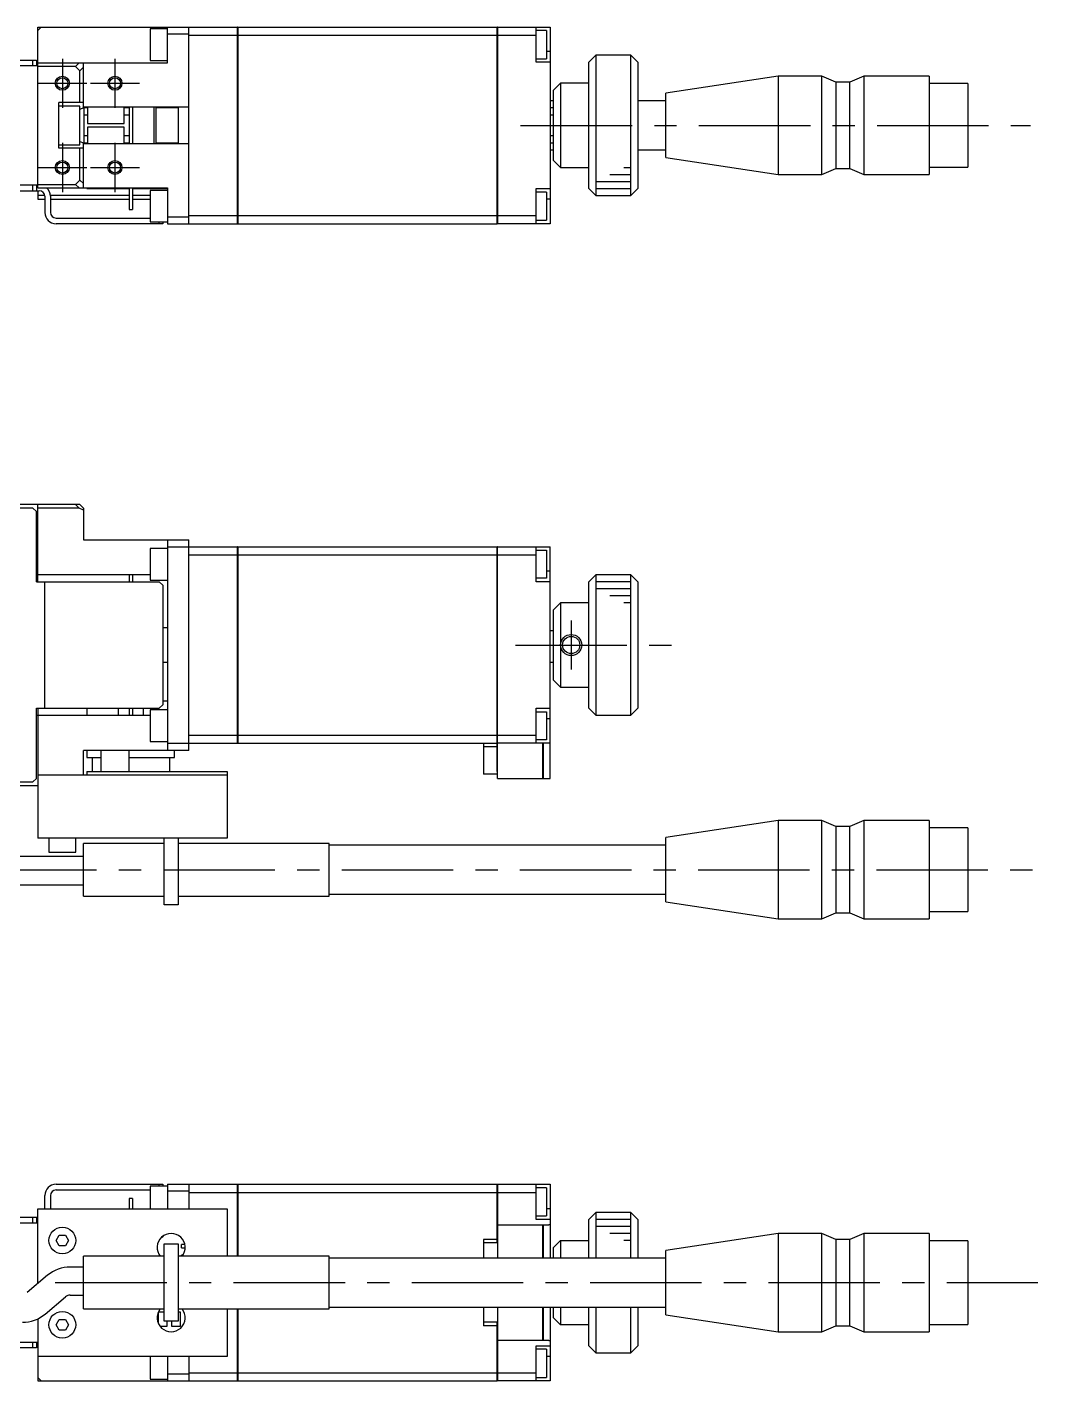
# Model space of a CAD drawing. Extents: x 0 to 586, y -8 to 203.
# Drawn here: x 144 to 288, y 10 to 202.8 of the extents above; entities that cross this region are included whole.
import ezdxf

# ---------------------------------------------------------------- set-up
doc = ezdxf.new("R2010")
doc.units = 0
doc.header["$LTSCALE"] = 0.5
doc.linetypes.add('CENTER', pattern=[50.8, 31.75, -6.35, 6.35, -6.35])
for name, color, linetype in [('MSM_CENTER', 1, 'CENTER'), ('MSM_CONTINUOUS', 7, 'CONTINUOUS'), ('MSM_NARROW', 5, 'CONTINUOUS')]:
    doc.layers.add(name, color=color, linetype=linetype)

msp = doc.modelspace()

# ---------------------------------------------------------------- linework, layer by layer
at = {"layer": 'MSM_CENTER'}
for p, q in [((149, 198.3), (149, 191.3)), ((156.5, 198.3), (156.5, 191.3)), ((145.5, 194.8), (152.5, 194.8)), ((153, 194.8), (160, 194.8)), ((214.3, 188.8), (286.95, 188.8)), ((149, 186.3), (149, 179.3)), ((156.5, 186.3), (156.5, 179.3)), ((145.5, 182.8), (152.5, 182.8)), ((153, 182.8), (160, 182.8)), ((221.5, 118.3), (221.5, 111.3)), ((213.55, 114.8), (238, 114.8)), ((138, 82.8), (288, 82.8)), ((148, 24), (288, 24))]:
    msp.add_line(p, q, dxfattribs=at)
at = {"layer": 'MSM_CONTINUOUS'}
for p, q in [((145.5, 202.3), (146, 202.8)), ((145.5, 202.8), (173.95, 202.8)), ((145.5, 179.9), (145.5, 202.8)), ((161.5, 202.55), (161.5, 198.05)), ((164, 202.55), (161.5, 202.55)), ((164, 197.7), (164, 202.8)), ((167, 174.8), (167, 202.8)), ((173.95, 174.8), (173.95, 202.8)), ((174, 202.79), (173.95, 202.79)), ((174, 202.8), (210.95, 202.8)), ((174, 202.8), (174, 174.8)), ((210.95, 174.8), (210.95, 202.8)), ((211, 202.79), (210.95, 202.79)), ((211, 202.8), (218.5, 202.8)), ((211, 202.8), (211, 174.8)), ((216.5, 197.8), (216.5, 202.8)), ((218.5, 202.8), (218.5, 174.8)), ((167, 201.8), (164, 201.8)), ((167, 201.65), (173.95, 201.65)), ((174, 201.64), (173.95, 201.64)), ((174, 201.65), (210.95, 201.65)), ((211, 201.64), (210.95, 201.64)), ((211, 201.65), (216.5, 201.65)), ((218, 202.3), (216.5, 202.3)), ((218, 202.3), (218, 198.3)), ((218.5, 199.3), (218, 199.3)), ((225, 198.8), (224, 197.8)), ((225, 198.8), (225, 178.8)), ((230, 198.8), (225, 198.8)), ((230, 178.8), (230, 198.8)), ((231, 197.8), (230, 198.8)), ((145.5, 197.3), (130, 197.3)), ((130.3, 198.1), (145.3, 198.1)), ((144.8, 197.3), (144.8, 198.1)), ((145.3, 198.1), (145.3, 197.3)), ((145.5, 197.7), (164, 197.7)), ((150.89, 197.2), (145.5, 197.2)), ((150.89, 197.2), (151.39, 197.7)), ((151.5, 196.59), (150.89, 197.2)), ((152, 197.09), (151.5, 196.59)), ((152, 191.29), (152, 197.7)), ((161.5, 198.05), (164, 198.05)), ((216.5, 198.3), (218, 198.3)), ((218.5, 197.8), (216.5, 197.8)), ((224, 179.8), (224, 197.8)), ((231, 197.8), (231, 179.8)), ((151.5, 192.05), (151.5, 196.59)), ((219, 193.8), (220, 194.8)), ((224, 194.8), (220, 194.8)), ((220, 194.8), (220, 182.8)), ((251, 195.8), (235, 193.37)), ((251, 195.8), (251, 181.8)), ((257.2, 195.8), (251, 195.8)), ((257.2, 181.8), (257.2, 195.8)), ((259.2, 194.95), (257.2, 195.8)), ((259.2, 194.95), (259.2, 182.65)), ((261.2, 194.95), (259.2, 194.95)), ((263.2, 195.8), (261.2, 194.95)), ((261.2, 182.65), (261.2, 194.95)), ((263.2, 195.8), (263.2, 181.8)), ((272.5, 195.8), (263.2, 195.8)), ((272.5, 195.8), (272.5, 181.8)), ((278, 194.75), (272.5, 194.75)), ((278, 194.75), (278, 182.85)), ((219, 183.8), (219, 193.8)), ((235, 184.23), (235, 193.37)), ((148.5, 185.55), (148.5, 192.05)), ((152, 192.05), (148.5, 192.05)), ((151.5, 191.55), (148.5, 191.55)), ((151.5, 186.05), (151.5, 191.55)), ((152, 191.29), (151.5, 191.08)), ((167, 191.4), (152, 191.4)), ((152.1, 186.2), (152.1, 191.4)), ((152.6, 191.3), (152.1, 191.3)), ((152.5, 191.4), (152.5, 191.3)), ((152.6, 191.4), (152.6, 189.05)), ((157.8, 189.05), (157.8, 191.4)), ((158.5, 191.3), (157.8, 191.3)), ((158.5, 191.4), (158.5, 186.2)), ((159, 191.4), (159, 186.2)), ((162.1, 186.2), (162.1, 191.4)), ((162.3, 191.4), (162.3, 186.2)), ((165.5, 191.3), (162.3, 191.3)), ((165.5, 191.4), (165.5, 186.2)), ((219, 192.3), (218.5, 192.3)), ((219, 191.3), (218.5, 191.3)), ((235, 192.3), (231, 192.3)), ((152.1, 190.3), (152.6, 190.3)), ((152.6, 189.05), (157.8, 189.05)), ((157.8, 190.3), (158.5, 190.3)), ((218.5, 190.3), (219, 190.3)), ((152.6, 187.3), (152.1, 187.3)), ((152.6, 188.55), (152.6, 186.2)), ((157.8, 188.55), (152.6, 188.55)), ((157.8, 186.2), (157.8, 188.55)), ((158.5, 187.3), (157.8, 187.3)), ((219, 187.3), (218.5, 187.3)), ((148.5, 186.05), (151.5, 186.05)), ((152, 185.55), (148.5, 185.55)), ((151.5, 186.52), (152, 186.31)), ((151.5, 181.01), (151.5, 185.55)), ((152, 179.9), (152, 186.31)), ((152, 186.2), (167, 186.2)), ((152.1, 186.3), (152.6, 186.3)), ((152.5, 186.3), (152.5, 186.2)), ((157.8, 186.3), (158.5, 186.3)), ((162.3, 186.3), (165.5, 186.3)), ((218.5, 186.3), (219, 186.3)), ((218.5, 185.3), (219, 185.3)), ((231, 185.3), (235, 185.3)), ((220, 182.8), (219, 183.8)), ((235, 184.23), (251, 181.8)), ((220, 182.8), (224, 182.8)), ((251, 181.8), (257.2, 181.8)), ((257.2, 181.8), (259.2, 182.65)), ((259.2, 182.65), (261.2, 182.65)), ((261.2, 182.65), (263.2, 181.8)), ((263.2, 181.8), (272.5, 181.8)), ((272.5, 182.85), (278, 182.85)), ((145.5, 180.3), (130, 180.3)), ((130.3, 179.5), (145.7, 179.5)), ((144.8, 179.5), (144.8, 180.3)), ((145.3, 180.3), (145.3, 179.5)), ((145.5, 180.4), (150.89, 180.4)), ((145.5, 179.9), (164, 179.9)), ((145.5, 179.5), (145.5, 178.3)), ((150.89, 180.4), (151.5, 181.01)), ((151.39, 179.9), (150.89, 180.4)), ((151.5, 181.01), (152, 180.51)), ((152.5, 179.9), (152.5, 179.8)), ((152.5, 179.8), (158.5, 179.8)), ((158.5, 179.9), (158.5, 176.8)), ((159, 179.9), (159, 176.8)), ((159, 179.8), (164, 179.8)), ((161.5, 179.55), (161.5, 175.05)), ((164, 179.55), (161.5, 179.55)), ((164, 179.9), (164, 174.8)), ((216.5, 179.8), (218.5, 179.8)), ((216.5, 174.8), (216.5, 179.8)), ((224, 179.8), (225, 178.8)), ((230, 178.8), (231, 179.8)), ((146.49, 178.8), (145.5, 178.8)), ((145.5, 178.3), (146.5, 178.3)), ((146.5, 178.7), (146.5, 176.4)), ((158.5, 178.8), (147.3, 178.8)), ((147.3, 178.7), (147.3, 176.4)), ((147.3, 178.3), (158.5, 178.3)), ((161.5, 178.8), (159, 178.8)), ((159, 178.3), (161.5, 178.3)), ((218, 179.3), (216.5, 179.3)), ((218, 179.3), (218, 175.3)), ((218.5, 178.3), (218, 178.3)), ((225, 178.8), (230, 178.8)), ((148.1, 175.6), (161.5, 175.6)), ((158.5, 176.8), (159, 176.8)), ((164, 175.8), (167, 175.8)), ((167, 175.95), (173.95, 175.95)), ((174, 175.96), (173.95, 175.96)), ((174, 175.95), (210.95, 175.95)), ((211, 175.96), (210.95, 175.96)), ((211, 175.95), (216.5, 175.95)), ((163.3, 174.8), (148.1, 174.8)), ((161.5, 175.05), (164, 175.05)), ((162.8, 174.8), (162.8, 175.05)), ((163.3, 175.05), (163.3, 174.8)), ((164, 174.8), (173.95, 174.8)), ((174, 174.81), (173.95, 174.81)), ((174, 174.8), (210.95, 174.8)), ((211, 174.81), (210.95, 174.81)), ((218.5, 174.8), (211, 174.8)), ((216.5, 175.3), (218, 175.3)), ((151.5, 134.8), (108, 134.8)), ((144.8, 134.3), (130.8, 134.3)), ((145.3, 133.8), (144.8, 134.3)), ((145.3, 123.8), (145.3, 133.8)), ((145.5, 123.8), (145.5, 134.8)), ((151.39, 134.3), (145.5, 134.3)), ((151.39, 134.3), (150.89, 134.8)), ((152, 133.99), (151.39, 134.3)), ((151.5, 134.8), (152, 134.3)), ((152, 134.3), (152, 129.8)), ((152, 129.8), (167, 129.8)), ((164, 129.8), (164, 99.8)), ((167, 99.8), (167, 129.8)), ((161.5, 128.55), (161.5, 124.05)), ((164, 128.55), (161.5, 128.55)), ((164, 128.8), (173.95, 128.8)), ((167, 127.65), (173.95, 127.65)), ((173.95, 100.8), (173.95, 128.8)), ((174, 128.79), (173.95, 128.79)), ((174, 127.64), (173.95, 127.64)), ((174, 128.8), (210.95, 128.8)), ((174, 128.8), (174, 100.8)), ((174, 127.65), (210.95, 127.65)), ((210.95, 96.8), (210.95, 128.8)), ((211, 128.79), (210.95, 128.79)), ((211, 127.64), (210.95, 127.64)), ((211, 95.8), (211, 128.8)), ((211, 128.8), (218.5, 128.8)), ((211, 127.65), (216.5, 127.65)), ((216.5, 123.8), (216.5, 128.8)), ((216.5, 128.3), (218, 128.3)), ((218, 128.3), (218, 124.3)), ((218.5, 95.8), (218.5, 128.8)), ((161.5, 124.8), (145.3, 124.8)), ((145.3, 123.8), (162.8, 123.8)), ((146.5, 105.8), (146.5, 123.8)), ((158.5, 124.8), (158.5, 123.8)), ((159, 124.8), (159, 123.8)), ((161.5, 124.05), (164, 124.05)), ((163.3, 123.3), (162.8, 123.8)), ((218, 124.3), (216.5, 124.3)), ((218.5, 123.8), (216.5, 123.8)), ((218.5, 125.3), (218, 125.3)), ((225, 124.8), (224, 123.8)), ((224, 105.8), (224, 123.8)), ((225, 124.8), (225, 104.8)), ((230, 124.8), (225, 124.8)), ((230, 104.8), (230, 124.8)), ((231, 123.8), (230, 124.8)), ((231, 123.8), (231, 105.8)), ((163.3, 123.3), (163.3, 106.3)), ((219, 119.8), (220, 120.8)), ((219, 109.8), (219, 119.8)), ((224, 120.8), (220, 120.8)), ((220, 120.8), (220, 108.8)), ((163.3, 117.3), (164, 117.3)), ((219, 116.8), (218.5, 116.8)), ((164, 112.3), (163.3, 112.3)), ((219, 112.3), (218.5, 112.3)), ((220, 108.8), (219, 109.8)), ((220, 108.8), (224, 108.8)), ((162.8, 105.8), (163.3, 106.3)), ((164, 106.8), (163.3, 106.8)), ((145.3, 95.8), (145.3, 105.8)), ((145.3, 105.8), (162.8, 105.8)), ((145.3, 104.8), (161.5, 104.8)), ((145.5, 105.8), (145.5, 87.3)), ((152.5, 105.8), (152.5, 104.8)), ((157, 104.8), (157, 105.8)), ((158.5, 105.8), (158.5, 104.8)), ((159, 105.8), (159, 104.8)), ((160.5, 105.8), (160.5, 104.8)), ((161.5, 105.55), (161.5, 101.05)), ((164, 105.55), (161.5, 105.55)), ((216.5, 105.8), (218.5, 105.8)), ((216.5, 100.8), (216.5, 105.8)), ((216.5, 105.3), (218, 105.3)), ((218, 105.3), (218, 101.3)), ((218.5, 104.3), (218, 104.3)), ((224, 105.8), (225, 104.8)), ((225, 104.8), (230, 104.8)), ((230, 104.8), (231, 105.8)), ((161.5, 101.05), (164, 101.05)), ((164, 100.8), (173.95, 100.8)), ((167, 101.95), (173.95, 101.95)), ((174, 101.96), (173.95, 101.96)), ((174, 100.81), (173.95, 100.81)), ((174, 101.95), (210.95, 101.95)), ((174, 100.8), (210.95, 100.8)), ((209, 100.8), (209, 96.4)), ((210.95, 100.3), (209, 100.3)), ((211, 101.96), (210.95, 101.96)), ((211, 100.81), (210.95, 100.81)), ((211, 101.95), (216.5, 101.95)), ((218.5, 100.8), (211, 100.8)), ((218, 101.3), (216.5, 101.3)), ((217.45, 95.8), (217.45, 100.8)), ((217.5, 100.8), (217.5, 95.8)), ((152, 96.3), (152, 99.8)), ((167, 99.8), (152, 99.8)), ((152.5, 99.8), (152.5, 98.8)), ((152.5, 98.8), (154.5, 98.8)), ((153.25, 98.8), (153.25, 96.8)), ((154.5, 99.8), (154.5, 96.8)), ((158.5, 96.8), (158.5, 99.8)), ((158.5, 98.8), (165, 98.8)), ((164.25, 98.8), (164.25, 96.8)), ((165, 98.8), (165, 99.8)), ((152.5, 96.8), (152.5, 96.3)), ((152.5, 96.8), (172.5, 96.8)), ((172.5, 96.8), (172.5, 87.3)), ((211, 96.8), (210.95, 96.8)), ((108, 94.8), (145.5, 94.8)), ((130.8, 95.3), (144.8, 95.3)), ((144.8, 95.3), (145.3, 95.8)), ((145.5, 96.3), (172.5, 96.3)), ((211, 96.4), (209, 96.4)), ((211, 95.8), (217.45, 95.8)), ((217.5, 95.85), (217.45, 95.85)), ((217.5, 95.8), (218.5, 95.8)), ((251, 89.8), (235, 87.37)), ((251, 89.8), (251, 75.8)), ((257.2, 89.8), (251, 89.8)), ((257.2, 75.8), (257.2, 89.8)), ((259.2, 88.95), (257.2, 89.8)), ((259.2, 88.95), (259.2, 76.65)), ((261.2, 88.95), (259.2, 88.95)), ((263.2, 89.8), (261.2, 88.95)), ((261.2, 76.65), (261.2, 88.95)), ((263.2, 89.8), (263.2, 75.8)), ((272.5, 89.8), (263.2, 89.8)), ((272.5, 89.8), (272.5, 75.8)), ((278, 88.75), (272.5, 88.75)), ((278, 88.75), (278, 76.85)), ((172.5, 87.3), (145.5, 87.3)), ((147.1, 87.3), (147.1, 85.3)), ((150.9, 85.3), (150.9, 87.3)), ((163.5, 77.8), (163.5, 87.3)), ((165.5, 87.3), (165.5, 77.8)), ((235, 78.23), (235, 87.37)), ((147.1, 85.3), (150.9, 85.3)), ((163.5, 86.55), (152, 86.55)), ((152, 79.05), (152, 86.55)), ((187, 86.55), (165.5, 86.55)), ((187, 79.05), (187, 86.55)), ((235, 86.3), (187, 86.3)), ((152, 84.67), (139.69, 84.67)), ((139.69, 80.67), (152, 80.67)), ((152, 79.05), (163.5, 79.05)), ((165.5, 79.05), (187, 79.05)), ((187, 79.3), (235, 79.3)), ((165.5, 77.8), (163.5, 77.8)), ((235, 78.23), (251, 75.8)), ((251, 75.8), (257.2, 75.8)), ((257.2, 75.8), (259.2, 76.65)), ((259.2, 76.65), (261.2, 76.65)), ((261.2, 76.65), (263.2, 75.8)), ((263.2, 75.8), (272.5, 75.8)), ((272.5, 76.85), (278, 76.85)), ((148.1, 38), (163.3, 38)), ((148.1, 37.2), (161.5, 37.2)), ((164, 37.75), (161.5, 37.75)), ((161.5, 37.75), (161.5, 34.5)), ((162.8, 37.75), (162.8, 38)), ((163.3, 38), (163.3, 37.75)), ((164, 38), (164, 34.5)), ((164, 38), (173.95, 38)), ((167, 37), (164, 37)), ((167, 38), (167, 34.5)), ((167, 36.85), (173.95, 36.85)), ((173.95, 27.75), (173.95, 38)), ((174, 37.99), (173.95, 37.99)), ((174, 36.84), (173.95, 36.84)), ((174, 38), (210.95, 38)), ((174, 38), (174, 27.75)), ((174, 36.85), (210.95, 36.85)), ((210.95, 29.65), (210.95, 38)), ((211, 37.99), (210.95, 37.99)), ((211, 36.84), (210.95, 36.84)), ((211, 38), (218.5, 38)), ((211, 38), (211, 27.5)), ((211, 36.85), (216.5, 36.85)), ((216.5, 33), (216.5, 38)), ((218, 37.5), (216.5, 37.5)), ((218, 37.5), (218, 33.5)), ((218.5, 38), (218.5, 27.5)), ((146.5, 34.5), (146.5, 36.4)), ((147.3, 36.4), (147.3, 34.5)), ((158.5, 36), (158.5, 34.5)), ((159, 36), (158.5, 36)), ((159, 36), (159, 34.5)), ((130.3, 33.3), (145.5, 33.3)), ((144.8, 32.5), (144.8, 33.3)), ((145.3, 33.3), (145.3, 32.5)), ((145.5, 34.5), (172.5, 34.5)), ((145.5, 23.86), (145.5, 34.5)), ((172.5, 34.5), (172.5, 27.75)), ((216.5, 33.5), (218, 33.5)), ((218.5, 33), (216.5, 33)), ((218.5, 34.5), (218, 34.5)), ((225, 34), (224, 33)), ((224, 27.5), (224, 33)), ((225, 34), (225, 27.5)), ((230, 34), (225, 34)), ((230, 27.5), (230, 34)), ((231, 33), (230, 34)), ((231, 33), (231, 27.5)), ((130, 32.5), (145.5, 32.5)), ((211, 32.25), (217.45, 32.25)), ((217.45, 27.5), (217.45, 32.25)), ((217.5, 32.2), (217.45, 32.2)), ((217.5, 32.25), (218.3, 32.25)), ((217.5, 32.25), (217.5, 27.5)), ((218.3, 32.23), (218.3, 32.25)), ((218.5, 32.23), (218.3, 32.23)), ((251, 31), (235, 28.57)), ((251, 31), (251, 17)), ((257.2, 31), (251, 31)), ((257.2, 17), (257.2, 31)), ((259.2, 30.15), (257.2, 31)), ((263.2, 31), (261.2, 30.15)), ((263.2, 31), (263.2, 17)), ((272.5, 31), (263.2, 31)), ((272.5, 31), (272.5, 17)), ((148.13, 30), (148.57, 30.75)), ((148.57, 29.25), (148.13, 30)), ((148.57, 30.75), (149.43, 30.75)), ((149.43, 29.25), (148.57, 29.25)), ((149.43, 30.75), (149.87, 30)), ((149.87, 30), (149.43, 29.25)), ((163.5, 29.5), (165.5, 29.5)), ((163.5, 18.5), (163.5, 29.5)), ((165.5, 29.5), (165.5, 18.5)), ((166.45, 29.43), (166, 29.43)), ((166, 28.93), (166, 29.43)), ((166, 28.93), (166.5, 28.93)), ((210.95, 30.15), (209, 30.15)), ((209, 30.15), (209, 27.5)), ((211, 29.65), (209, 29.65)), ((220, 30), (219, 29)), ((219, 27.5), (219, 29)), ((220, 30), (220, 27.5)), ((220, 30), (224, 30)), ((259.2, 30.15), (259.2, 17.85)), ((261.2, 30.15), (259.2, 30.15)), ((261.2, 17.85), (261.2, 30.15)), ((278, 29.95), (272.5, 29.95)), ((278, 29.95), (278, 18.05)), ((152, 20.25), (152, 27.75)), ((163.5, 27.75), (152, 27.75)), ((187, 27.75), (165.5, 27.75)), ((166, 27.75), (166, 27.93)), ((166.19, 27.93), (166, 27.93)), ((187, 20.25), (187, 27.75)), ((235, 27.5), (187, 27.5)), ((235, 19.43), (235, 28.57)), ((152, 26.21), (150.11, 26.21)), ((146.9, 25.04), (143.97, 22.58)), ((146.55, 19.52), (149.47, 21.97)), ((150.11, 22.21), (152, 22.21)), ((152, 20.25), (163.5, 20.25)), ((163.5, 19.78), (162.67, 19.78)), ((162.67, 19.78), (162.67, 18.2)), ((165.5, 20.25), (187, 20.25)), ((165.82, 19.78), (165.5, 19.78)), ((165.82, 17.78), (165.82, 19.78)), ((172.5, 20.25), (172.5, 13.5)), ((173.95, 10), (173.95, 20.25)), ((174, 20.25), (174, 10)), ((187, 20.5), (235, 20.5)), ((209, 20.5), (209, 17.85)), ((211, 20.5), (211, 10)), ((217.45, 15.75), (217.45, 20.5)), ((217.5, 20.5), (217.5, 15.75)), ((218.5, 20.5), (218.5, 10)), ((219, 19), (219, 20.5)), ((220, 20.5), (220, 18)), ((224, 15), (224, 20.5)), ((225, 20.5), (225, 14)), ((230, 14), (230, 20.5)), ((231, 20.5), (231, 15)), ((235, 19.43), (251, 17)), ((145.5, 18.84), (145.5, 10)), ((148.13, 18), (148.57, 18.75)), ((148.57, 17.25), (148.13, 18)), ((148.57, 18.75), (149.43, 18.75)), ((149.43, 18.75), (149.87, 18)), ((149.87, 18), (149.43, 17.25)), ((162.92, 17.78), (163.92, 17.78)), ((165.5, 18.5), (163.5, 18.5)), ((163.92, 17.78), (163.92, 18.5)), ((164.57, 18.5), (164.57, 17.78)), ((164.57, 17.78), (165.82, 17.78)), ((211, 18.35), (209, 18.35)), ((210.95, 17.85), (209, 17.85)), ((210.95, 10), (210.95, 18.35)), ((219, 19), (220, 18)), ((224, 18), (220, 18)), ((257.2, 17), (259.2, 17.85)), ((259.2, 17.85), (261.2, 17.85)), ((261.2, 17.85), (263.2, 17)), ((272.5, 18.05), (278, 18.05)), ((130, 15.5), (145.5, 15.5)), ((144.8, 14.7), (144.8, 15.5)), ((145.3, 15.5), (145.3, 14.7)), ((149.43, 17.25), (148.57, 17.25)), ((217.45, 15.75), (211, 15.75)), ((217.5, 15.8), (217.45, 15.8)), ((218.3, 15.75), (217.5, 15.75)), ((218.3, 15.77), (218.5, 15.77)), ((218.3, 15.75), (218.3, 15.77)), ((251, 17), (257.2, 17)), ((263.2, 17), (272.5, 17)), ((145.3, 14.7), (130.3, 14.7)), ((172.5, 13.5), (145.5, 13.5)), ((161.5, 13.5), (161.5, 10.25)), ((164, 13.5), (164, 10)), ((167, 13.5), (167, 10)), ((216.5, 15), (218.5, 15)), ((216.5, 10), (216.5, 15)), ((218, 14.5), (216.5, 14.5)), ((218, 14.5), (218, 10.5)), ((218.5, 13.5), (218, 13.5)), ((224, 15), (225, 14)), ((225, 14), (230, 14)), ((230, 14), (231, 15)), ((146, 10), (145.5, 10.5)), ((145.5, 10), (173.95, 10)), ((161.5, 10.25), (164, 10.25)), ((164, 11), (167, 11)), ((167, 11.15), (173.95, 11.15)), ((174, 11.16), (173.95, 11.16)), ((174, 10.01), (173.95, 10.01)), ((174, 11.15), (210.95, 11.15)), ((174, 10), (210.95, 10)), ((211, 11.16), (210.95, 11.16)), ((211, 10.01), (210.95, 10.01)), ((211, 11.15), (216.5, 11.15)), ((218.5, 10), (211, 10)), ((216.5, 10.5), (218, 10.5))]:
    msp.add_line(p, q, dxfattribs=at)
for centre, radius in [((149, 194.8), 0.783), ((156.5, 194.8), 0.783), ((149, 182.8), 0.783), ((156.5, 182.8), 0.783), ((221.5, 114.8), 1.23), ((149, 30), 1.9), ((149, 18), 1.9)]:
    msp.add_circle(centre, radius, dxfattribs=at)
for centre, radius, start, end in [((145.7, 178.7), 0.8, 0, 90), ((145.7, 178.7), 1.6, 0, 48.5903), ((148.1, 176.4), 1.6, 180, 270), ((148.1, 176.4), 0.8, 180, 270), ((148.1, 36.4), 1.6, 90, 180), ((148.1, 36.4), 0.8, 90, 180), ((164.5, 29), 2, 321.3178, 218.6822), ((163.2, 30.67), 0.2, 255.0744, 0.8063), ((150.11, 21.21), 5, 90, 130), ((150.11, 21.21), 1, 90, 130), ((143.33, 23.35), 5, 270, 310), ((164.5, 19), 2, 141.3178, 38.6822)]:
    msp.add_arc(centre, radius, start, end, dxfattribs=at)
at = {"layer": 'MSM_NARROW'}
for p, q in [((227, 181.8), (230, 181.8)), ((229, 182.8), (230, 182.8)), ((225, 180.8), (230, 180.8)), ((225, 179.8), (230, 179.8)), ((230, 123.8), (225, 123.8)), ((230, 122.8), (225, 122.8)), ((230, 121.8), (227, 121.8)), ((230, 120.8), (229, 120.8)), ((230, 33), (225, 33)), ((230, 32), (225, 32)), ((230, 31), (227, 31)), ((230, 30), (229, 30))]:
    msp.add_line(p, q, dxfattribs=at)
for centre, radius in [((149, 194.8), 1), ((156.5, 194.8), 1), ((149, 182.8), 1), ((156.5, 182.8), 1), ((221.5, 114.8), 1.5)]:
    msp.add_circle(centre, radius, dxfattribs=at)

doc.saveas('drawing.dxf')
